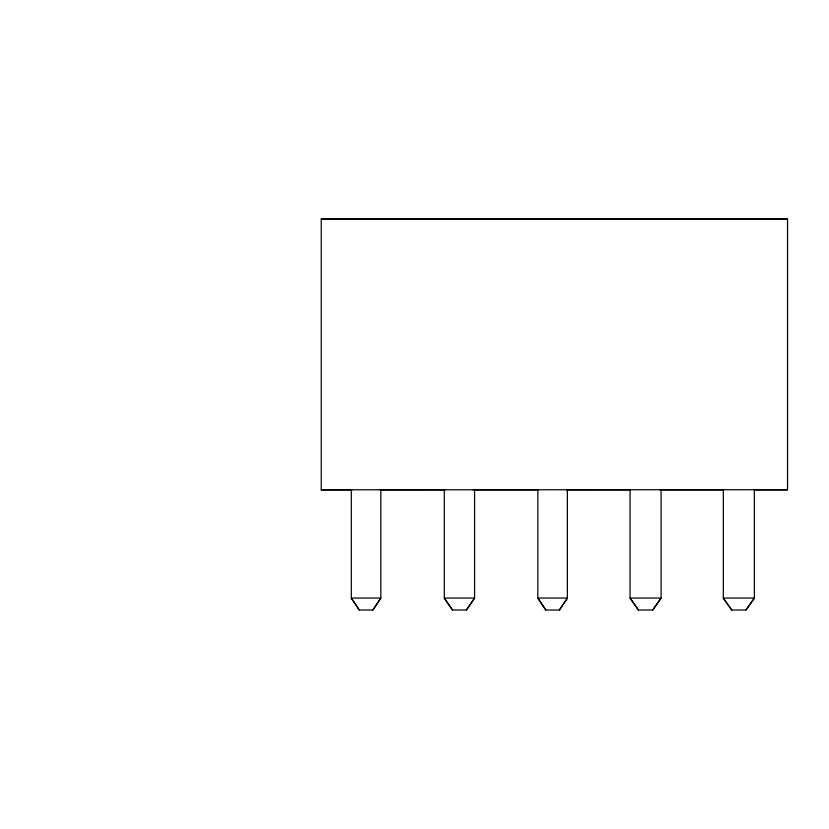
<?xml version="1.0" encoding="UTF-8"?>
<svg xmlns="http://www.w3.org/2000/svg" width="829" height="829" viewBox="0 0 829 829"><rect width="100%" height="100%" fill="white"/><g stroke="black" fill="none" stroke-linecap="round" stroke-linejoin="round"><path stroke-width="1.24" d="M559.399 609.999L567.368 598.061L537.834 598.061L545.803 610.03L559.399 610.03L567.368 598.144L567.368 489.763M372.874 610.03L380.843 598.061L351.309 598.061L359.278 609.999L372.874 610.03L380.843 598.144L380.843 489.763M466.395 610.03L474.571 598.061L444.292 598.061L452.458 609.999L466.395 610.03L474.571 598.144L474.571 489.763M745.986 609.999L754.359 598.061L723.323 598.061L731.696 610.03L745.986 610.03L754.359 598.144L754.359 489.763M630.061 489.763L630.061 598.144L638.434 610.03L652.724 610.03L661.096 598.144L661.096 489.763M321.237 219.115L787.55 219.115M321.237 489.804L787.55 489.721M351.9 489.877L321.237 489.877L321.237 218.96L787.55 218.96L787.55 489.877L754.338 489.877M380.003 489.877L445.163 489.877M473.266 489.877L538.425 489.877M566.528 489.877L630.413 489.877M659.791 489.877L723.676 489.877M731.696 610.03L723.323 598.144L723.323 489.763M545.803 610.03L537.834 598.144L537.834 489.763M652.724 610.03L661.096 598.061L630.061 598.061L638.434 610.03M452.458 609.999L444.292 598.144L444.292 489.763M359.278 609.999L351.309 598.144L351.309 489.763"/></g></svg>
